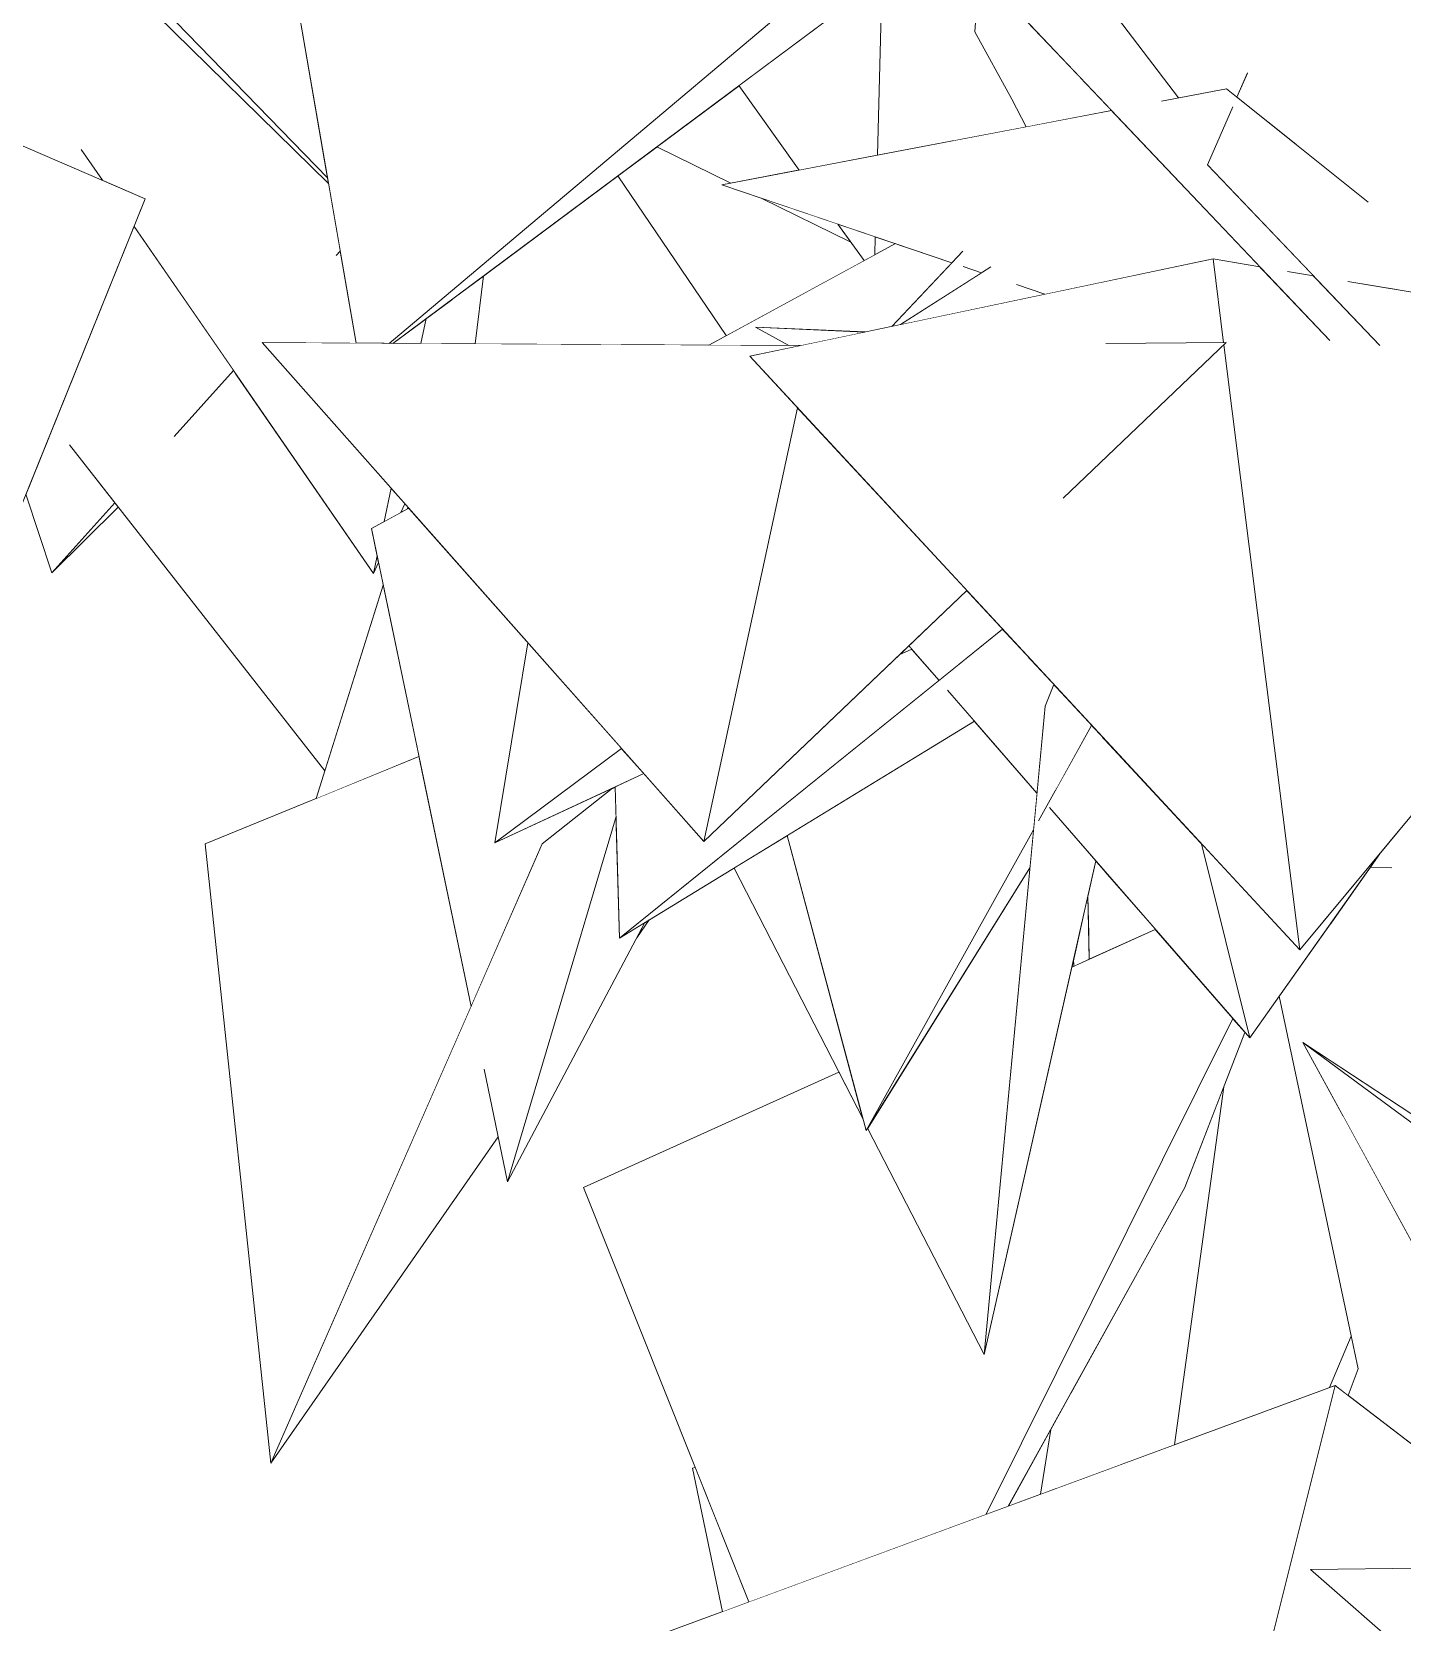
# Model space of a CAD drawing. Header units: millimetres. Extents: x -9413 to 8527, y -300 to 11224.
# Drawn here: x -6369 to -5872, y 3810 to 4386 of the extents above; entities that cross this region are included whole.
import ezdxf

# ---------------------------------------------------------------- set-up
doc = ezdxf.new("R2010")
doc.units = ezdxf.units.MM
doc.header["$MEASUREMENT"] = 0
doc.linetypes.add('Wipeout_Contour', pattern=[1000, 0, -1000])
doc.layers.add('Interior - Furniture', color=7, linetype='Continuous')
doc.layers.add('Interior - Furniture _Pen_No__4', color=7, linetype='Continuous', lineweight=20, true_color=0x029e21)

# ---------------------------------------------------------------- blocks, each defined once
blk = doc.blocks.new('Section Elem_40_6')
at = {"color": 254, "linetype": 'Wipeout_Contour', "lineweight": 0, "ltscale": 29845.286167}
blk.add_wipeout([(-6060.71, 4397.47), (-6062.2, 4341.58), (-6034.49, 4346.85), (-6029.42, 4399.29)], dxfattribs=at).dxf.layer = 'Interior - Furniture'
at = {"color": 254, "linetype": 'Wipeout_Contour', "lineweight": 0, "ltscale": 30005.516956}
blk.add_wipeout([(-6112.37, 4366.79), (-6142.1, 4344.65), (-6115.33, 4331.47), (-6090.51, 4336.19)], dxfattribs=at).dxf.layer = 'Interior - Furniture'
at = {"color": 254, "linetype": 'Wipeout_Contour', "lineweight": 0, "ltscale": 98701.728114}
blk.add_wipeout([(-6258.26, 4305.2), (-6350.72, 4343.59), (-6343.06, 4332.48), (-6327.49, 4325.81), (-6331.54, 4315.78), (-6244.82, 4190.05), (-6243.51, 4196.38), (-6245.58, 4206.32), (-6240.93, 4208.84), (-6238.44, 4220.93), (-6285.11, 4273.65), (-6251.08, 4273.46), (-6256.83, 4306.64)], dxfattribs=at).dxf.layer = 'Interior - Furniture'
at = {"color": 254, "linetype": 'Wipeout_Contour', "lineweight": 0, "ltscale": 22381.672203}
blk.add_wipeout([(-6076.51, 4316.6), (-6104.27, 4326.02), (-6071.81, 4310.04)], dxfattribs=at).dxf.layer = 'Interior - Furniture'
at = {"color": 254, "linetype": 'Wipeout_Contour', "lineweight": 0, "ltscale": 22308.59609}
blk.add_wipeout([(-6062.99, 4312.02), (-6063.17, 4305.47), (-6055.68, 4309.54)], dxfattribs=at).dxf.layer = 'Interior - Furniture'
at = {"color": 254, "linetype": 'Wipeout_Contour', "lineweight": 0, "ltscale": 29580.191018}
blk.add_wipeout([(-6021.06, 4301.15), (-6053.79, 4280.21), (-6001.57, 4291.18), (-6011.8, 4294.65)], dxfattribs=at).dxf.layer = 'Interior - Furniture'
at = {"color": 254, "linetype": 'Wipeout_Contour', "lineweight": 0, "ltscale": 22569.262892}
blk.add_wipeout([(-6232.62, 4213.36), (-6232.03, 4213.68), (-6232.39, 4214.09)], dxfattribs=at).dxf.layer = 'Interior - Furniture'
at = {"color": 254, "linetype": 'Wipeout_Contour', "lineweight": 0, "ltscale": 29981.469323}
blk.add_wipeout([(-6265.58, 4108.46), (-6228.34, 4123.67), (-6238.17, 4170.8), (-6241.29, 4185.75)], dxfattribs=at).dxf.layer = 'Interior - Furniture'
at = {"color": 254, "linetype": 'Wipeout_Contour', "lineweight": 0, "ltscale": 29333.607108}
blk.add_wipeout([(-6050.82, 4163.84), (-6039.88, 4151.25), (-6016.84, 4169.82), (-6029.85, 4183.87)], dxfattribs=at).dxf.layer = 'Interior - Furniture'
at = {"color": 254, "linetype": 'Wipeout_Contour', "lineweight": 0, "ltscale": 28928.938027}
blk.add_wipeout([(-5991.1, 4050.41), (-5991.05, 4047.74), (-5985.47, 4050.25), (-5985.96, 4073.11)], dxfattribs=at).dxf.layer = 'Interior - Furniture'
at = {"color": 254, "linetype": 'Wipeout_Contour', "lineweight": 0, "ltscale": 22103.699939}
blk.add_wipeout([(-6149.42, 4057.96), (-6144.86, 4064.5), (-6146.48, 4063.51)], dxfattribs=at).dxf.layer = 'Interior - Furniture'
at = {"color": 254, "linetype": 'Wipeout_Contour', "lineweight": 0, "ltscale": 35332.20095}
blk.add_wipeout([(-5898.43, 3895.06), (-5896.39, 3895.82), (-5891.66, 3892.19), (-5888.04, 3901.88), (-5890.53, 3913.67)], dxfattribs=at).dxf.layer = 'Interior - Furniture'
at = {"color": 254, "linetype": 'Wipeout_Contour', "lineweight": 0, "ltscale": 35692.448395}
blk.add_wipeout([(-6003.12, 3856.39), (-5997.52, 3858.46), (-5991.83, 3874.5), (-5991.95, 3893.34), (-5999.41, 3879.89)], dxfattribs=at).dxf.layer = 'Interior - Furniture'
at = {"color": 254, "linetype": 'Wipeout_Contour', "lineweight": 0, "ltscale": 28905.079863}
blk.add_wipeout([(-6128.21, 3866.06), (-6129.22, 3865.86), (-6118.35, 3813.82), (-6108.76, 3817.36)], dxfattribs=at).dxf.layer = 'Interior - Furniture'
at = {"color": 254, "linetype": 'Wipeout_Contour', "lineweight": 0, "ltscale": 21427.561098}
blk.add_wipeout([(-6014.84, 3852.06), (-6014.68, 3852.12), (-6014.56, 3852.56)], dxfattribs=at).dxf.layer = 'Interior - Furniture'
at = {"color": 254, "linetype": 'Wipeout_Contour', "lineweight": 0, "ltscale": 44918.323356}
blk.add_wipeout([(-6112.37, 4366.79), (-6090.51, 4336.19), (-6062.2, 4341.58), (-6060.71, 4397.47), (-6060.61, 4401.56), (-6063.94, 4402.86)], dxfattribs=at).dxf.layer = 'Interior - Furniture'
at = {"color": 254, "linetype": 'Wipeout_Contour', "lineweight": 0, "ltscale": 84775.312456}
blk.add_wipeout([(-6427.46, 4389.69), (-6419.32, 4365.14), (-6343.06, 4332.48), (-6350.72, 4343.59), (-6258.26, 4305.2), (-6256.85, 4306.77), (-6261.11, 4331.3), (-6332.89, 4401.83), (-6420.89, 4390.53), (-6422.02, 4387.59), (-6423.05, 4390.25)], dxfattribs=at).dxf.layer = 'Interior - Furniture'
at = {"color": 254, "linetype": 'Wipeout_Contour', "lineweight": 0, "ltscale": 29770.109073}
blk.add_wipeout([(-6029.42, 4399.29), (-6034.49, 4346.85), (-6032.2, 4347.29), (-6030.29, 4347.65)], dxfattribs=at).dxf.layer = 'Interior - Furniture'
at = {"color": 254, "linetype": 'Wipeout_Contour', "lineweight": 0, "ltscale": 29768.708141}
blk.add_wipeout([(-6076.51, 4316.6), (-6067.05, 4303.36), (-6063.17, 4305.47), (-6062.99, 4312.02)], dxfattribs=at).dxf.layer = 'Interior - Furniture'
at = {"color": 254, "linetype": 'Wipeout_Contour', "lineweight": 0, "ltscale": 22670.349371}
blk.add_wipeout([(-6237.79, 4273.39), (-6227.61, 4273.33), (-6225.74, 4282.36)], dxfattribs=at).dxf.layer = 'Interior - Furniture'
at = {"color": 254, "linetype": 'Wipeout_Contour', "lineweight": 0, "ltscale": 30109.034472}
blk.add_wipeout([(-6238.44, 4220.93), (-6240.93, 4208.84), (-6234.88, 4212.14), (-6233.45, 4215.3)], dxfattribs=at).dxf.layer = 'Interior - Furniture'
at = {"color": 254, "linetype": 'Wipeout_Contour', "lineweight": 0, "ltscale": 22564.210731}
blk.add_wipeout([(-6243.51, 4196.38), (-6244.82, 4190.05), (-6243.02, 4194.04)], dxfattribs=at).dxf.layer = 'Interior - Furniture'
at = {"color": 254, "linetype": 'Wipeout_Contour', "lineweight": 0, "ltscale": 36495.242803}
blk.add_wipeout([(-6036.84, 4147.75), (-6004.38, 4110.41), (-6001.4, 4141.94), (-5998.3, 4149.8), (-6007.6, 4159.85)], dxfattribs=at).dxf.layer = 'Interior - Furniture'
at = {"color": 254, "linetype": 'Wipeout_Contour', "lineweight": 0, "ltscale": 66553.566348}
blk.add_wipeout([(-6183.66, 4092.02), (-6281.97, 3867.7), (-6199.61, 3985.92), (-6204.71, 4010.39), (-6166.78, 4068.72), (-6156.93, 4101.96), (-6157.21, 4111.99), (-6157.23, 4112.66), (-6158.25, 4112.18)], dxfattribs=at).dxf.layer = 'Interior - Furniture'
at = {"color": 254, "linetype": 'Wipeout_Contour', "lineweight": 0, "ltscale": 28960.960347}
blk.add_wipeout([(-5983.07, 4085.89), (-5985.96, 4073.11), (-5985.78, 4064.7), (-5979.88, 4082.22)], dxfattribs=at).dxf.layer = 'Interior - Furniture'
at = {"color": 254, "linetype": 'Wipeout_Contour', "lineweight": 0, "ltscale": 21692.914022}
blk.add_wipeout([(-5991.78, 4047.41), (-5991.05, 4047.74), (-5991.1, 4050.41)], dxfattribs=at).dxf.layer = 'Interior - Furniture'
at = {"color": 254, "linetype": 'Wipeout_Contour', "lineweight": 0, "ltscale": 35120.014981}
blk.add_wipeout([(-5888.04, 3901.88), (-5891.66, 3892.19), (-5835.11, 3848.78), (-5825.06, 3867.93), (-5835.95, 3887.88)], dxfattribs=at).dxf.layer = 'Interior - Furniture'
at = {"color": 254, "linetype": 'Wipeout_Contour', "lineweight": 0, "ltscale": 21426.925673}
blk.add_wipeout([(-5991.95, 3893.34), (-5991.83, 3874.5), (-5990.63, 3895.72)], dxfattribs=at).dxf.layer = 'Interior - Furniture'
at = {"color": 254, "linetype": 'Wipeout_Contour', "lineweight": 0, "ltscale": 35704.319628}
blk.add_wipeout([(-6014.68, 3852.12), (-6011.74, 3853.2), (-6003.12, 3856.39), (-5999.41, 3879.89), (-6014.56, 3852.56)], dxfattribs=at).dxf.layer = 'Interior - Furniture'
at = {"color": 254, "linetype": 'Wipeout_Contour', "lineweight": 0, "ltscale": 44659.847363}
blk.add_wipeout([(-6030.29, 4347.65), (-6008.34, 4351.83), (-6013.5, 4361.83), (-6026.85, 4386.28), (-6026.01, 4399.14), (-6029.42, 4399.29)], dxfattribs=at).dxf.layer = 'Interior - Furniture'
at = {"color": 254, "linetype": 'Wipeout_Contour', "lineweight": 0, "ltscale": 59872.581751}
blk.add_wipeout([(-6156.32, 4334.06), (-6117, 4276.21), (-6067.05, 4303.36), (-6071.81, 4310.04), (-6104.27, 4326.02), (-6118.53, 4330.86), (-6115.33, 4331.47), (-6142.1, 4344.65)], dxfattribs=at).dxf.layer = 'Interior - Furniture'
at = {"color": 254, "linetype": 'Wipeout_Contour', "lineweight": 0, "ltscale": 53381.462705}
blk.add_wipeout([(-6331.54, 4315.78), (-6370.76, 4218.74), (-6361.32, 4190.28), (-6338.56, 4215.66), (-6354.93, 4236.55), (-6316.99, 4239.71), (-6295.56, 4263.61)], dxfattribs=at).dxf.layer = 'Interior - Furniture'
at = {"color": 254, "linetype": 'Wipeout_Contour', "lineweight": 0, "ltscale": 22788.27334}
blk.add_wipeout([(-6258.26, 4305.2), (-6256.83, 4306.64), (-6256.85, 4306.77)], dxfattribs=at).dxf.layer = 'Interior - Furniture'
at = {"color": 254, "linetype": 'Wipeout_Contour', "lineweight": 0, "ltscale": 30206.799604}
blk.add_wipeout([(-6225.74, 4282.36), (-6227.61, 4273.33), (-6218.92, 4273.29), (-6215.9, 4289.69)], dxfattribs=at).dxf.layer = 'Interior - Furniture'
at = {"color": 254, "linetype": 'Wipeout_Contour', "lineweight": 0, "ltscale": 30096.220054}
blk.add_wipeout([(-6233.45, 4215.3), (-6234.88, 4212.14), (-6232.62, 4213.36), (-6232.39, 4214.09)], dxfattribs=at).dxf.layer = 'Interior - Furniture'
at = {"color": 254, "linetype": 'Wipeout_Contour', "lineweight": 0, "ltscale": 28915.471813}
blk.add_wipeout([(-5985.78, 4064.7), (-5985.47, 4050.25), (-5961.5, 4061.07), (-5979.88, 4082.22)], dxfattribs=at).dxf.layer = 'Interior - Furniture'
at = {"color": 254, "linetype": 'Wipeout_Contour', "lineweight": 0, "ltscale": 42784.282247}
blk.add_wipeout([(-5897.76, 4063.57), (-5916.58, 4036.9), (-5888.04, 3901.88), (-5893.55, 3993.52), (-5908.02, 4020.05), (-5894.62, 4011.22)], dxfattribs=at).dxf.layer = 'Interior - Furniture'
at = {"color": 254, "linetype": 'Wipeout_Contour', "lineweight": 0, "ltscale": 35679.063115}
blk.add_wipeout([(-5997.52, 3858.46), (-5973.91, 3867.18), (-5958.91, 3952.94), (-5990.63, 3895.72), (-5991.83, 3874.5)], dxfattribs=at).dxf.layer = 'Interior - Furniture'
at = {"color": 254, "linetype": 'Wipeout_Contour', "lineweight": 0, "ltscale": 29657.230351}
blk.add_wipeout([(-5988.11, 4369.08), (-6013.5, 4361.83), (-6008.34, 4351.83), (-5977.33, 4357.73)], dxfattribs=at).dxf.layer = 'Interior - Furniture'
at = {"color": 254, "linetype": 'Wipeout_Contour', "lineweight": 0, "ltscale": 30182.369182}
blk.add_wipeout([(-6215.9, 4289.69), (-6218.92, 4273.29), (-6207.97, 4273.23), (-6204.91, 4297.87)], dxfattribs=at).dxf.layer = 'Interior - Furniture'
at = {"color": 254, "linetype": 'Wipeout_Contour', "lineweight": 0, "ltscale": 22302.808536}
blk.add_wipeout([(-6066.51, 4277.54), (-6106.33, 4279.3), (-6066.91, 4277.46)], dxfattribs=at).dxf.layer = 'Interior - Furniture'
at = {"color": 254, "linetype": 'Wipeout_Contour', "lineweight": 0, "ltscale": 22814.411917}
blk.add_wipeout([(-6295.56, 4263.61), (-6316.99, 4239.71), (-6294.95, 4262.73)], dxfattribs=at).dxf.layer = 'Interior - Furniture'
at = {"color": 254, "linetype": 'Wipeout_Contour', "lineweight": 0, "ltscale": 22840.958234}
blk.add_wipeout([(-6338.56, 4215.66), (-6361.32, 4190.28), (-6337.31, 4214.06)], dxfattribs=at).dxf.layer = 'Interior - Furniture'
at = {"color": 254, "linetype": 'Wipeout_Contour', "lineweight": 0, "ltscale": 57157.982794}
blk.add_wipeout([(-5897.76, 4063.57), (-5894.62, 4011.22), (-5839.88, 3975.18), (-5870.54, 4100.1), (-5880.19, 4088.49), (-5882.42, 4085.33), (-5875.85, 4083.31), (-5883.78, 4083.4)], dxfattribs=at).dxf.layer = 'Interior - Furniture'
at = {"color": 254, "linetype": 'Wipeout_Contour', "lineweight": 0, "ltscale": 28534.326005}
blk.add_wipeout([(-5958.91, 3952.94), (-5973.91, 3867.18), (-5973.72, 3867.25), (-5958.45, 3953.78)], dxfattribs=at).dxf.layer = 'Interior - Furniture'
at = {"color": 254, "linetype": 'Wipeout_Contour', "lineweight": 0, "ltscale": 29791.856039}
blk.add_wipeout([(-6023.23, 4406.07), (-6026.85, 4386.28), (-6013.5, 4361.83), (-6011.5, 4393.71)], dxfattribs=at).dxf.layer = 'Interior - Furniture'
at = {"color": 254, "linetype": 'Wipeout_Contour', "lineweight": 0, "ltscale": 37543.109891}
blk.add_wipeout([(-6204.91, 4297.87), (-6207.97, 4273.23), (-6123.33, 4272.77), (-6117, 4276.21), (-6156.32, 4334.06)], dxfattribs=at).dxf.layer = 'Interior - Furniture'
at = {"color": 254, "linetype": 'Wipeout_Contour', "lineweight": 0, "ltscale": 29761.603811}
blk.add_wipeout([(-6106.33, 4279.3), (-6094.35, 4272.61), (-6090.12, 4272.59), (-6066.91, 4277.46)], dxfattribs=at).dxf.layer = 'Interior - Furniture'
at = {"color": 254, "linetype": 'Wipeout_Contour', "lineweight": 0, "ltscale": 52900.765261}
blk.add_wipeout([(-6316.99, 4239.71), (-6354.93, 4236.55), (-6262.42, 4118.51), (-6241.29, 4185.75), (-6243.02, 4194.04), (-6244.82, 4190.05), (-6294.95, 4262.73)], dxfattribs=at).dxf.layer = 'Interior - Furniture'
at = {"color": 254, "linetype": 'Wipeout_Contour', "lineweight": 0, "ltscale": 21478.689846}
blk.add_wipeout([(-5882.42, 4085.33), (-5883.6, 4083.66), (-5875.85, 4083.31)], dxfattribs=at).dxf.layer = 'Interior - Furniture'
at = {"color": 254, "linetype": 'Wipeout_Contour', "lineweight": 0, "ltscale": 35684.078479}
blk.add_wipeout([(-5973.72, 3867.25), (-5954.51, 3874.35), (-5936.68, 4004.02), (-5950.81, 3967.55), (-5958.45, 3953.78)], dxfattribs=at).dxf.layer = 'Interior - Furniture'
at = {"color": 254, "linetype": 'Wipeout_Contour', "lineweight": 0, "ltscale": 21194.563562}
blk.add_wipeout([(-5835.95, 3887.88), (-5893.55, 3993.52), (-5888.04, 3901.88)], dxfattribs=at).dxf.layer = 'Interior - Furniture'
at = {"layer": 'Interior - Furniture _Pen_No__4', "linetype": 'Continuous'}
blk.add_line((-6295.56, 4263.61), (-6317.03, 4239.66), dxfattribs=at)
at = {"color": 254, "linetype": 'Wipeout_Contour', "lineweight": 0, "ltscale": 22314.818054}
blk.add_wipeout([(-6011.5, 4393.71), (-6013.5, 4361.83), (-6007.24, 4389.23)], dxfattribs=at).dxf.layer = 'Interior - Furniture'
at = {"color": 254, "linetype": 'Wipeout_Contour', "lineweight": 0, "ltscale": 29768.699066}
blk.add_wipeout([(-6305.82, 4092.02), (-6281.97, 3867.7), (-6209.46, 4033.15), (-6228.34, 4123.67)], dxfattribs=at).dxf.layer = 'Interior - Furniture'
at = {"color": 254, "linetype": 'Wipeout_Contour', "lineweight": 0, "ltscale": 21478.657922}
blk.add_wipeout([(-5883.6, 4083.66), (-5883.78, 4083.4), (-5875.85, 4083.31)], dxfattribs=at).dxf.layer = 'Interior - Furniture'
at = {"color": 254, "linetype": 'Wipeout_Contour', "lineweight": 0, "ltscale": 97742.016588}
blk.add_wipeout([(-5896.39, 3895.82), (-5924.06, 3784.93), (-5917.34, 3768.37), (-5875.32, 3803), (-5905.22, 3829.1), (-5865.57, 3829.62), (-5825.9, 3759.85), (-5858.69, 3788.48), (-5897.58, 3686.66), (-5906.46, 3698.67), (-5914.94, 3671.16), (-5862.05, 3708.9), (-5862.16, 3708.74), (-5779.69, 3806.24)], dxfattribs=at).dxf.layer = 'Interior - Furniture'
at = {"color": 254, "linetype": 'Wipeout_Contour', "lineweight": 0, "ltscale": 22280.992268}
blk.add_wipeout([(-6013.5, 4361.83), (-5988.11, 4369.08), (-6007.24, 4389.23)], dxfattribs=at).dxf.layer = 'Interior - Furniture'
at = {"color": 254, "linetype": 'Wipeout_Contour', "lineweight": 0, "ltscale": 28707.8069}
blk.add_wipeout([(-5909.19, 4053.61), (-5944.82, 4092.08), (-5927.29, 4021.71), (-5880.19, 4088.49)], dxfattribs=at).dxf.layer = 'Interior - Furniture'
at = {"color": 254, "linetype": 'Wipeout_Contour', "lineweight": 0, "ltscale": 28918.588185}
blk.add_wipeout([(-5980.61, 4130.71), (-5999.9, 4105.25), (-5927.29, 4021.71), (-5944.82, 4092.08)], dxfattribs=at).dxf.layer = 'Interior - Furniture'
at = {"color": 254, "linetype": 'Wipeout_Contour', "lineweight": 0, "ltscale": 108895.881311}
blk.add_wipeout([(-5940.56, 4303.99), (-5936.76, 4273.64), (-5935.85, 4273.65), (-5936.66, 4272.87), (-5909.19, 4053.61), (-5730.36, 4268.73), (-5764.88, 4274.52), (-5759.06, 4266.44), (-5769.45, 4275.29), (-5891.78, 4295.81), (-5880.12, 4272.6), (-5904.24, 4297.9), (-5913.61, 4299.47), (-5898.3, 4274.48), (-5923.62, 4301.15)], dxfattribs=at).dxf.layer = 'Interior - Furniture'
at = {"color": 254, "linetype": 'Wipeout_Contour', "lineweight": 0, "ltscale": 21821.751015}
blk.add_wipeout([(-5985.56, 4136.05), (-5998.49, 4109.98), (-5984.57, 4134.98)], dxfattribs=at).dxf.layer = 'Interior - Furniture'
at = {"layer": 'Interior - Furniture _Pen_No__4', "linetype": 'Continuous'}
blk.add_line((-5883.6, 4083.66), (-5875.77, 4083.3), dxfattribs=at)
at = {"color": 254, "linetype": 'Wipeout_Contour', "lineweight": 0, "ltscale": 51264.576813}
blk.add_wipeout([(-5940.56, 4303.99), (-6108.47, 4268.73), (-5909.19, 4053.61), (-5936.66, 4272.87), (-5994.89, 4217.26), (-5979.42, 4273.33), (-5936.76, 4273.64)], dxfattribs=at).dxf.layer = 'Interior - Furniture'
at = {"layer": 'Interior - Furniture _Pen_No__4', "linetype": 'Continuous'}
blk.add_line((-5909.19, 4053.61), (-5730.36, 4268.73), dxfattribs=at)
at = {"color": 254, "linetype": 'Wipeout_Contour', "lineweight": 0, "ltscale": 37050.578115}
blk.add_wipeout([(-6056.99, 4279.54), (-6053.79, 4280.21), (-6024.49, 4298.96), (-6031.18, 4301.23), (-6031.3, 4306.81)], dxfattribs=at).dxf.layer = 'Interior - Furniture'
at = {"color": 254, "linetype": 'Wipeout_Contour', "lineweight": 0, "ltscale": 21993.494506}
blk.add_wipeout([(-5994.89, 4217.26), (-5935.85, 4273.65), (-5979.42, 4273.33)], dxfattribs=at).dxf.layer = 'Interior - Furniture'
at = {"color": 254, "linetype": 'Wipeout_Contour', "lineweight": 0, "ltscale": 22133.157505}
blk.add_wipeout([(-6125.09, 4092.9), (-6029.85, 4183.87), (-6091.15, 4250.03)], dxfattribs=at).dxf.layer = 'Interior - Furniture'
at = {"color": 254, "linetype": 'Wipeout_Contour', "lineweight": 0, "ltscale": 58099.345986}
blk.add_wipeout([(-6001.4, 4141.94), (-6023.57, 3907), (-5983.07, 4085.89), (-5999.57, 4104.87), (-6003.81, 4100.43), (-5998.49, 4109.98), (-5985.56, 4136.05), (-5998.3, 4149.8)], dxfattribs=at).dxf.layer = 'Interior - Furniture'
at = {"layer": 'Interior - Furniture _Pen_No__4', "linetype": 'Continuous'}
blk.add_line((-6001.4, 4141.94), (-5998.3, 4149.8), dxfattribs=at)
at = {"color": 254, "linetype": 'Wipeout_Contour', "lineweight": 0, "ltscale": 43871.941068}
blk.add_wipeout([(-5933.41, 4359.11), (-5942.59, 4338.12), (-5880.12, 4272.6), (-5891.78, 4295.81), (-5873.55, 4292.75), (-5898.5, 4328.73)], dxfattribs=at).dxf.layer = 'Interior - Furniture'
at = {"color": 254, "linetype": 'Wipeout_Contour', "lineweight": 0, "ltscale": 37287.852909}
blk.add_wipeout([(-6090.12, 4272.59), (-6285.11, 4273.65), (-6125.09, 4092.9), (-6091.15, 4250.03), (-6108.47, 4268.73)], dxfattribs=at).dxf.layer = 'Interior - Furniture'
at = {"color": 254, "linetype": 'Wipeout_Contour', "lineweight": 0, "ltscale": 36351.939603}
blk.add_wipeout([(-6003.81, 4100.43), (-5999.57, 4104.87), (-5999.9, 4105.25), (-5980.61, 4130.71), (-5984.57, 4134.98)], dxfattribs=at).dxf.layer = 'Interior - Furniture'
at = {"color": 254, "linetype": 'Wipeout_Contour', "lineweight": 0, "ltscale": 28933.940731}
blk.add_wipeout([(-6065.75, 3989.08), (-6023.57, 3907), (-6013.41, 4014.63), (-6006.93, 4083.38)], dxfattribs=at).dxf.layer = 'Interior - Furniture'
at = {"layer": 'Interior - Furniture _Pen_No__4', "linetype": 'Continuous'}
blk.add_line((-6281.97, 3867.7), (-6305.82, 4092.02), dxfattribs=at)
at = {"color": 254, "linetype": 'Wipeout_Contour', "lineweight": 0, "ltscale": 22063.520997}
blk.add_wipeout([(-5931.91, 4362.55), (-5909.57, 4344.69), (-5928.06, 4371.35)], dxfattribs=at).dxf.layer = 'Interior - Furniture'
at = {"color": 254, "linetype": 'Wipeout_Contour', "lineweight": 0, "ltscale": 52049.351123}
blk.add_wipeout([(-6055.68, 4309.54), (-6123.33, 4272.77), (-6094.35, 4272.61), (-6106.33, 4279.3), (-6066.51, 4277.54), (-6056.99, 4279.54), (-6035.26, 4302.61)], dxfattribs=at).dxf.layer = 'Interior - Furniture'
at = {"color": 254, "linetype": 'Wipeout_Contour', "lineweight": 0, "ltscale": 29498.724847}
blk.add_wipeout([(-6156.93, 4101.96), (-6196.19, 3969.54), (-6146.48, 4063.51), (-6155.67, 4057.9)], dxfattribs=at).dxf.layer = 'Interior - Furniture'
at = {"color": 254, "linetype": 'Wipeout_Contour', "lineweight": 0, "ltscale": 29292.240882}
blk.add_wipeout([(-6094.86, 4095.07), (-6114.16, 4083.27), (-6067.42, 3992.33), (-6091.74, 4083.41)], dxfattribs=at).dxf.layer = 'Interior - Furniture'
at = {"color": 254, "linetype": 'Wipeout_Contour', "lineweight": 0, "ltscale": 35780.248851}
blk.add_wipeout([(-5933.46, 4028.8), (-6022.77, 3849.13), (-6014.84, 3852.06), (-5950.81, 3967.55), (-5929.05, 4023.73)], dxfattribs=at).dxf.layer = 'Interior - Furniture'
at = {"color": 254, "linetype": 'Wipeout_Contour', "lineweight": 0, "ltscale": 117160.230808}
blk.add_wipeout([(-5993.09, 4461.98), (-6015.51, 4444.55), (-5953.14, 4362.33), (-5935.76, 4365.64), (-5931.91, 4362.55), (-5928.06, 4371.35), (-5909.57, 4344.69), (-5884.45, 4324.6), (-5898.5, 4328.73), (-5873.55, 4292.75), (-5812.18, 4282.46), (-5803.6, 4304.38), (-5865.58, 4357.18), (-5799.8, 4358.3), (-5787.42, 4345.74), (-5758.32, 4420.08)], dxfattribs=at).dxf.layer = 'Interior - Furniture'
at = {"color": 254, "linetype": 'Wipeout_Contour', "lineweight": 0, "ltscale": 52166.585659}
blk.add_wipeout([(-6245.58, 4206.32), (-6209.46, 4033.15), (-6183.66, 4092.02), (-6158.25, 4112.18), (-6200.85, 4092.37), (-6188.86, 4164.93), (-6232.03, 4213.68)], dxfattribs=at).dxf.layer = 'Interior - Furniture'
at = {"layer": 'Interior - Furniture _Pen_No__4', "linetype": 'Continuous'}
for p, q in [((-5769.45, 4275.29), (-5891.79, 4295.81)), ((-6238.44, 4220.93), (-6240.93, 4208.84)), ((-6245.58, 4206.32), (-6232.03, 4213.68)), ((-6234.88, 4212.14), (-6233.45, 4215.3)), ((-6232.62, 4213.36), (-6232.39, 4214.09)), ((-6209.46, 4033.15), (-6245.58, 4206.32)), ((-6243.51, 4196.38), (-6244.82, 4190.05)), ((-6244.82, 4190.05), (-6243.02, 4194.04)), ((-6265.58, 4108.46), (-6241.29, 4185.75)), ((-6305.82, 4092.02), (-6228.34, 4123.67))]:
    blk.add_line(p, q, dxfattribs=at)
at = {"color": 254, "linetype": 'Wipeout_Contour', "lineweight": 0, "ltscale": 21908.751513}
blk.add_wipeout([(-5904.35, 4298.01), (-5904.27, 4297.9), (-5904.24, 4297.9)], dxfattribs=at).dxf.layer = 'Interior - Furniture'
at = {"color": 254, "linetype": 'Wipeout_Contour', "lineweight": 0, "ltscale": 22134.415205}
blk.add_wipeout([(-6204.71, 4010.39), (-6196.19, 3969.54), (-6166.78, 4068.72)], dxfattribs=at).dxf.layer = 'Interior - Furniture'
at = {"layer": 'Interior - Furniture _Pen_No__4', "linetype": 'Continuous'}
for p, q in [((-6196.19, 3969.54), (-6204.72, 4010.4)), ((-6199.61, 3985.92), (-6281.97, 3867.7))]:
    blk.add_line(p, q, dxfattribs=at)
at = {"color": 254, "linetype": 'Wipeout_Contour', "lineweight": 0, "ltscale": 81137.536068}
blk.add_wipeout([(-6036.53, 4420.08), (-5898.3, 4274.48), (-5913.61, 4299.47), (-5904.27, 4297.9), (-5904.35, 4298.01), (-5942.59, 4338.12), (-5940.19, 4343.6), (-5959.23, 4361.17), (-5953.14, 4362.33), (-6015.51, 4444.55), (-6035.63, 4440.12)], dxfattribs=at).dxf.layer = 'Interior - Furniture'
at = {"color": 254, "linetype": 'Wipeout_Contour', "lineweight": 0, "ltscale": 79544.866968}
blk.add_wipeout([(-6076.16, 4009.33), (-6168.74, 3967.55), (-6108.76, 3817.36), (-6022.77, 3849.13), (-5933.46, 4028.8), (-5961.5, 4061.07), (-5991.78, 4047.41), (-6023.57, 3907), (-6065.75, 3989.08), (-6066.32, 3988.18), (-6067.42, 3992.33)], dxfattribs=at).dxf.layer = 'Interior - Furniture'
at = {"layer": 'Interior - Furniture _Pen_No__4', "linetype": 'Continuous'}
for p, q in [((-5904.24, 4297.9), (-5913.61, 4299.47)), ((-5904.35, 4298.01), (-5904.27, 4297.9)), ((-5936.66, 4272.87), (-5909.19, 4053.61)), ((-5927.29, 4021.71), (-5999.9, 4105.26)), ((-5944.82, 4092.08), (-5927.29, 4021.71)), ((-5985.47, 4050.25), (-5985.96, 4073.11)), ((-5991.78, 4047.41), (-5961.5, 4061.07)), ((-5991.05, 4047.74), (-5991.1, 4050.41)), ((-5950.81, 3967.55), (-5929.05, 4023.73))]:
    blk.add_line(p, q, dxfattribs=at)
at = {"color": 254, "linetype": 'Wipeout_Contour', "lineweight": 0, "ltscale": 67473.228513}
blk.add_wipeout([(-6239.14, 4273.4), (-6237.79, 4273.39), (-6036.38, 4423.39), (-6035.63, 4440.12), (-6015.51, 4444.55), (-5993.09, 4461.98), (-5986.21, 4460.75), (-5981.62, 4464.17), (-6017.86, 4459.79)], dxfattribs=at).dxf.layer = 'Interior - Furniture'
at = {"color": 254, "linetype": 'Wipeout_Contour', "lineweight": 0, "ltscale": 36636.453366}
blk.add_wipeout([(-6155.67, 4057.9), (-6027.07, 4136.51), (-6036.84, 4147.75), (-6007.6, 4159.85), (-6016.84, 4169.82)], dxfattribs=at).dxf.layer = 'Interior - Furniture'
at = {"color": 254, "linetype": 'Wipeout_Contour', "lineweight": 0, "ltscale": 98637.017597}
blk.add_wipeout([(-6138.86, 3806.24), (-6001.95, 3609.09), (-5976.12, 3627.52), (-6019.75, 3683.93), (-5952.59, 3739.3), (-5975.27, 3763.4), (-5946.82, 3773.11), (-5932.22, 3756.1), (-5931, 3757.1), (-5928.91, 3765.49), (-5934.52, 3771.39), (-5924.63, 3785.64), (-5924.06, 3784.93), (-5896.39, 3895.82)], dxfattribs=at).dxf.layer = 'Interior - Furniture'
at = {"layer": 'Interior - Furniture _Pen_No__4', "linetype": 'Continuous'}
for p, q in [((-6026.85, 4386.28), (-6025.41, 4408.37)), ((-6026.85, 4386.28), (-6013.5, 4361.83)), ((-5994.9, 4217.24), (-5935.85, 4273.65)), ((-5935.85, 4273.65), (-5979.43, 4273.33)), ((-5954.51, 3874.35), (-5936.68, 4004.02)), ((-6108.76, 3817.36), (-6168.74, 3967.55)), ((-6014.84, 3852.06), (-5950.81, 3967.55)), ((-6003.12, 3856.39), (-5999.41, 3879.89)), ((-6129.22, 3865.86), (-6128.21, 3866.06)), ((-6118.35, 3813.82), (-6129.22, 3865.86))]:
    blk.add_line(p, q, dxfattribs=at)
at = {"color": 254, "linetype": 'Wipeout_Contour', "lineweight": 0, "ltscale": 37841.342876}
blk.add_wipeout([(-6034.58, 4463.4), (-6283.37, 4459.79), (-6251.08, 4273.46), (-6239.14, 4273.4), (-6035.41, 4445.01)], dxfattribs=at).dxf.layer = 'Interior - Furniture'
at = {"color": 254, "linetype": 'Wipeout_Contour', "lineweight": 0, "ltscale": 51561.105075}
blk.add_wipeout([(-6157.23, 4112.66), (-6155.67, 4057.9), (-6039.88, 4151.25), (-6049.77, 4162.63), (-6054.28, 4160.54), (-6125.09, 4092.9), (-6146.85, 4117.48)], dxfattribs=at).dxf.layer = 'Interior - Furniture'
at = {"color": 254, "linetype": 'Wipeout_Contour', "lineweight": 0, "ltscale": 34827.140043}
blk.add_wipeout([(-5908.02, 4020.05), (-5742.08, 3897.63), (-5744.45, 3903.5), (-5702.45, 3877.52), (-5702.37, 3884.61)], dxfattribs=at).dxf.layer = 'Interior - Furniture'
at = {"color": 254, "linetype": 'Wipeout_Contour', "lineweight": 0, "ltscale": 20977.131935}
blk.add_wipeout([(-5865.57, 3829.62), (-5905.22, 3829.1), (-5825.9, 3759.85)], dxfattribs=at).dxf.layer = 'Interior - Furniture'
at = {"layer": 'Interior - Furniture _Pen_No__4', "linetype": 'Continuous'}
for p, q in [((-6256.85, 4306.77), (-6258.29, 4305.17)), ((-6204.91, 4297.87), (-6207.97, 4273.23)), ((-6225.74, 4282.36), (-6227.61, 4273.33)), ((-6066.51, 4277.54), (-6106.33, 4279.3)), ((-6066.91, 4277.46), (-6106.33, 4279.3)), ((-6106.33, 4279.3), (-6094.35, 4272.61)), ((-6285.11, 4273.65), (-6090.12, 4272.59)), ((-6146.48, 4063.51), (-6196.19, 3969.54)), ((-6144.86, 4064.5), (-6149.42, 4057.96)), ((-5905.22, 3829.1), (-5865.56, 3829.62)), ((-5825.88, 3759.84), (-5905.22, 3829.1))]:
    blk.add_line(p, q, dxfattribs=at)
at = {"color": 254, "linetype": 'Wipeout_Contour', "lineweight": 0, "ltscale": 92730.530095}
blk.add_wipeout([(-6366.96, 4441.92), (-6261.45, 4333.32), (-6283.37, 4459.79), (-6192.35, 4461.11), (-6184.47, 4499.82), (-6341.88, 4520.44), (-6346.71, 4505.32), (-6343.92, 4495.17), (-6302.99, 4452.87), (-6343.44, 4493.4), (-6335.65, 4465.06), (-6351.1, 4491.59)], dxfattribs=at).dxf.layer = 'Interior - Furniture'
at = {"color": 254, "linetype": 'Wipeout_Contour', "lineweight": 0, "ltscale": 81346.182876}
blk.add_wipeout([(-5977.33, 4357.73), (-6118.53, 4330.86), (-6035.26, 4302.61), (-6031.3, 4306.81), (-6031.18, 4301.23), (-6024.49, 4298.96), (-6021.06, 4301.15), (-6011.8, 4294.65), (-6001.57, 4291.18), (-5940.56, 4303.99), (-5923.62, 4301.15)], dxfattribs=at).dxf.layer = 'Interior - Furniture'
at = {"color": 254, "linetype": 'Wipeout_Contour', "lineweight": 0, "ltscale": 22034.91743}
blk.add_wipeout([(-6050.82, 4163.84), (-6054.28, 4160.54), (-6049.77, 4162.63)], dxfattribs=at).dxf.layer = 'Interior - Furniture'
at = {"color": 254, "linetype": 'Wipeout_Contour', "lineweight": 0, "ltscale": 22238.627487}
blk.add_wipeout([(-6154.88, 4126.55), (-6200.85, 4092.37), (-6146.85, 4117.48)], dxfattribs=at).dxf.layer = 'Interior - Furniture'
at = {"color": 254, "linetype": 'Wipeout_Contour', "lineweight": 0, "ltscale": 29063.822951}
blk.add_wipeout([(-6066.32, 3988.18), (-6006.93, 4083.38), (-6005.81, 4095.22), (-6005.63, 4097.16)], dxfattribs=at).dxf.layer = 'Interior - Furniture'
at = {"color": 254, "linetype": 'Wipeout_Contour', "lineweight": 0, "ltscale": 55626.524662}
blk.add_wipeout([(-5908.02, 4020.05), (-5814.77, 3849.05), (-5777.22, 3892.59), (-5721.25, 3846.2), (-5721.52, 3849.39), (-5733.45, 3884.8), (-5722.97, 3867), (-5724.43, 3884.61)], dxfattribs=at).dxf.layer = 'Interior - Furniture'
at = {"layer": 'Interior - Furniture _Pen_No__4', "linetype": 'Continuous'}
for p, q in [((-6239.14, 4273.4), (-6017.86, 4459.79)), ((-6036.38, 4423.39), (-6237.79, 4273.39)), ((-6062.2, 4341.58), (-6060.71, 4397.47)), ((-6112.37, 4366.79), (-6090.51, 4336.19)), ((-5977.33, 4357.73), (-6118.53, 4330.86)), ((-6008.34, 4351.83), (-6013.5, 4361.83)), ((-6142.1, 4344.65), (-6115.33, 4331.47)), ((-6156.32, 4334.06), (-6117, 4276.21)), ((-6118.53, 4330.86), (-6035.26, 4302.61)), ((-6104.27, 4326.02), (-6071.81, 4310.04)), ((-6076.51, 4316.6), (-6067.05, 4303.36)), ((-6063.17, 4305.47), (-6062.99, 4312.02)), ((-6123.33, 4272.77), (-6055.68, 4309.54)), ((-6056.99, 4279.54), (-6031.29, 4306.82)), ((-6108.47, 4268.73), (-5940.56, 4303.99)), ((-6053.79, 4280.21), (-6021.06, 4301.15)), ((-6031.18, 4301.23), (-6024.49, 4298.96)), ((-5923.62, 4301.15), (-5940.56, 4303.99)), ((-5940.56, 4303.99), (-5936.76, 4273.64)), ((-6011.83, 4294.66), (-6001.57, 4291.18)), ((-6049.77, 4162.63), (-6054.28, 4160.54)), ((-6039.88, 4151.25), (-6050.82, 4163.84)), ((-5927.29, 4021.71), (-5880.19, 4088.49)), ((-5888.04, 3901.88), (-5916.58, 4036.9)), ((-5702.37, 3884.61), (-5908.02, 4020.05)), ((-5724.43, 3884.61), (-5908.02, 4020.05)), ((-5908.02, 4020.05), (-5814.77, 3849.05)), ((-5898.43, 3895.06), (-5890.53, 3913.67)), ((-5891.66, 3892.19), (-5888.04, 3901.88)), ((-6138.86, 3806.24), (-5896.39, 3895.82)), ((-5896.39, 3895.82), (-5924.06, 3784.92)), ((-5779.69, 3806.24), (-5896.39, 3895.82))]:
    blk.add_line(p, q, dxfattribs=at)
at = {"color": 254, "linetype": 'Wipeout_Contour', "lineweight": 0, "ltscale": 116852.219271}
blk.add_wipeout([(-6427.72, 4503.38), (-6431.39, 4498.93), (-6429.88, 4497.39), (-6427.23, 4497.61), (-6421.18, 4491.94), (-6422.32, 4489.67), (-6396.02, 4463.84), (-6398.04, 4467.66), (-6394.15, 4465.33), (-6392.71, 4462.27), (-6368.35, 4437.56), (-6368.57, 4436.87), (-6261.11, 4331.3), (-6261.45, 4333.32), (-6423.2, 4499.82)], dxfattribs=at).dxf.layer = 'Interior - Furniture'
at = {"color": 254, "linetype": 'Wipeout_Contour', "lineweight": 0, "ltscale": 44093.370088}
blk.add_wipeout([(-5935.76, 4365.64), (-5959.23, 4361.17), (-5940.19, 4343.6), (-5933.41, 4359.11), (-5898.5, 4328.73), (-5884.45, 4324.6)], dxfattribs=at).dxf.layer = 'Interior - Furniture'
at = {"color": 254, "linetype": 'Wipeout_Contour', "lineweight": 0, "ltscale": 22299.319494}
blk.add_wipeout([(-6200.85, 4092.37), (-6154.88, 4126.55), (-6188.86, 4164.93)], dxfattribs=at).dxf.layer = 'Interior - Furniture'
at = {"color": 254, "linetype": 'Wipeout_Contour', "lineweight": 0, "ltscale": 36460.231213}
blk.add_wipeout([(-6027.07, 4136.51), (-6094.86, 4095.07), (-6066.32, 3988.18), (-6005.63, 4097.16), (-6004.38, 4110.41)], dxfattribs=at).dxf.layer = 'Interior - Furniture'
at = {"layer": 'Interior - Furniture _Pen_No__4', "linetype": 'Continuous'}
for p, q in [((-6251.08, 4273.46), (-6283.37, 4459.79)), ((-6015.51, 4444.55), (-5953.14, 4362.33)), ((-5898.29, 4274.46), (-6036.53, 4420.08)), ((-5931.91, 4362.55), (-5928.06, 4371.36)), ((-5935.76, 4365.64), (-5959.24, 4361.17)), ((-5884.43, 4324.58), (-5935.76, 4365.64)), ((-5942.59, 4338.12), (-5933.41, 4359.11)), ((-5880.1, 4272.59), (-5942.59, 4338.12)), ((-6125.09, 4092.9), (-6285.11, 4273.65)), ((-5909.19, 4053.61), (-6108.47, 4268.73)), ((-6091.15, 4250.03), (-6125.09, 4092.9)), ((-6125.09, 4092.9), (-6029.85, 4183.87)), ((-6155.67, 4057.9), (-6016.84, 4169.82)), ((-6200.85, 4092.37), (-6188.86, 4164.93)), ((-6004.38, 4110.41), (-6036.84, 4147.76)), ((-6023.57, 3907), (-6001.4, 4141.94)), ((-6027.07, 4136.51), (-6155.67, 4057.9)), ((-6003.82, 4100.41), (-5984.57, 4134.98)), ((-6200.85, 4092.37), (-6154.88, 4126.55)), ((-6146.85, 4117.48), (-6200.85, 4092.37)), ((-6183.66, 4092.02), (-6158.25, 4112.18)), ((-6155.67, 4057.9), (-6157.23, 4112.66)), ((-6196.19, 3969.54), (-6156.93, 4101.96)), ((-6066.32, 3988.18), (-6005.63, 4097.16)), ((-6281.97, 3867.7), (-6183.66, 4092.02)), ((-6066.32, 3988.18), (-6094.86, 4095.07)), ((-5983.07, 4085.89), (-6023.57, 3907)), ((-6067.42, 3992.33), (-6114.16, 4083.27)), ((-6006.93, 4083.38), (-6066.32, 3988.18)), ((-5933.46, 4028.8), (-6022.77, 3849.13)), ((-6168.74, 3967.55), (-6076.16, 4009.33)), ((-6023.57, 3907), (-6065.75, 3989.08))]:
    blk.add_line(p, q, dxfattribs=at)
at = {"color": 254, "linetype": 'Wipeout_Contour', "lineweight": 0, "ltscale": 38776.391126}
blk.add_wipeout([(-6552.86, 4349.67), (-6421.66, 4092.77), (-6327.49, 4325.81), (-6473.34, 4388.28), (-6509.04, 4317.31)], dxfattribs=at).dxf.layer = 'Interior - Furniture'
at = {"layer": 'Interior - Furniture _Pen_No__4', "linetype": 'Continuous'}
for p, q in [((-6261.45, 4333.32), (-6423.2, 4499.82)), ((-6368.57, 4436.87), (-6261.11, 4331.3)), ((-6327.49, 4325.81), (-6473.34, 4388.28)), ((-6343.06, 4332.48), (-6350.77, 4343.65)), ((-6421.66, 4092.77), (-6327.49, 4325.81)), ((-6244.82, 4190.05), (-6331.54, 4315.78)), ((-6262.42, 4118.51), (-6354.96, 4236.59)), ((-6361.32, 4190.28), (-6370.76, 4218.74)), ((-6338.56, 4215.66), (-6361.32, 4190.28)), ((-6361.32, 4190.28), (-6337.31, 4214.06))]:
    blk.add_line(p, q, dxfattribs=at)

msp = doc.modelspace()

# ---------------------------------------------------------------- block references
at = {"layer": 'Interior - Furniture'}
msp.add_blockref('Section Elem_40_6', (0, 0), dxfattribs=at)

doc.saveas('drawing.dxf')
